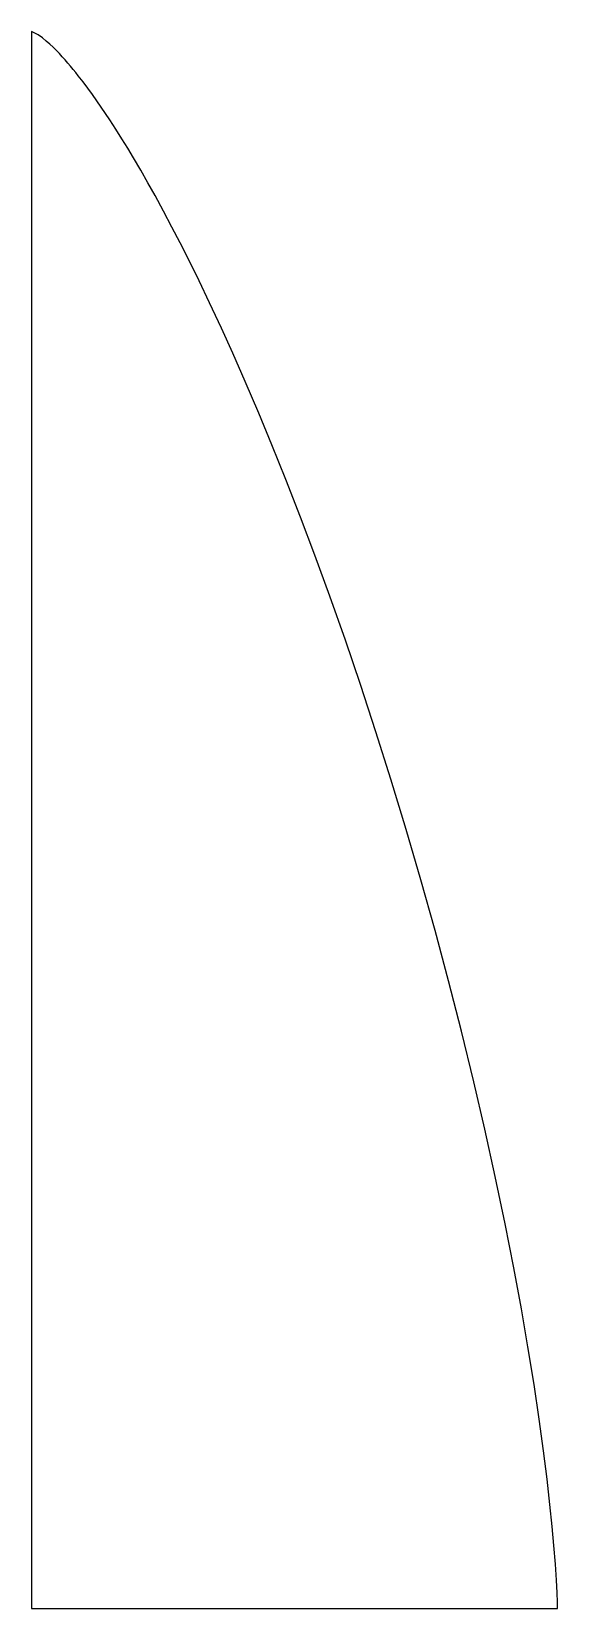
# Model space of a CAD drawing. Header units: metres. Extents: x 0 to 30, y 0 to 90.
import ezdxf

# ---------------------------------------------------------------- set-up
doc = ezdxf.new("R2010")
doc.units = ezdxf.units.M

msp = doc.modelspace()

# ---------------------------------------------------------------- linework, layer by layer
for p, q in [((0.369553, 89.82), (0, 90)), ((0, 90), (0, 0)), ((0.621338, 89.64), (0.369553, 89.82)), ((0.841904, 89.46), (0.621338, 89.64)), ((1.04433, 89.28), (0.841904, 89.46)), ((1.23421, 89.1), (1.04433, 89.28)), ((1.41464, 88.92), (1.23421, 89.1)), ((1.58754, 88.74), (1.41464, 88.92)), ((1.75423, 88.56), (1.58754, 88.74)), ((1.91566, 88.38), (1.75423, 88.56)), ((2.07256, 88.2), (1.91566, 88.38)), ((2.22545, 88.02), (2.07256, 88.2)), ((2.3748, 87.84), (2.22545, 88.02)), ((2.52097, 87.66), (2.3748, 87.84)), ((2.66423, 87.48), (2.52097, 87.66)), ((2.94307, 87.12), (2.66423, 87.48)), ((3.21291, 86.76), (2.94307, 87.12)), ((3.47496, 86.4), (3.21291, 86.76)), ((3.73015, 86.04), (3.47496, 86.4)), ((3.97922, 85.68), (3.73015, 86.04)), ((4.22279, 85.32), (3.97922, 85.68)), ((4.46138, 84.96), (4.22279, 85.32)), ((4.81078, 84.42), (4.46138, 84.96)), ((5.15103, 83.88), (4.81078, 84.42)), ((5.48311, 83.34), (5.15103, 83.88)), ((5.80775, 82.8), (5.48311, 83.34)), ((6.23019, 82.08), (5.80775, 82.8)), ((6.64183, 81.36), (6.23019, 82.08)), ((7.04372, 80.64), (6.64183, 81.36)), ((7.53362, 79.74), (7.04372, 80.64)), ((8.01096, 78.84), (7.53362, 79.74)), ((8.47685, 77.94), (8.01096, 78.84)), ((9.02213, 76.86), (8.47685, 77.94)), ((9.55362, 75.78), (9.02213, 76.86)), ((10.1577, 74.52), (9.55362, 75.78)), ((10.8289, 73.08), (10.1577, 74.52)), ((11.4813, 71.64), (10.8289, 73.08)), ((12.1946, 70.02), (11.4813, 71.64)), ((12.9636, 68.22), (12.1946, 70.02)), ((13.7096, 66.42), (12.9636, 68.22)), ((14.5056, 64.44), (13.7096, 66.42)), ((15.3466, 62.28), (14.5056, 64.44)), ((16.1608, 60.12), (15.3466, 62.28)), ((17.0145, 57.78), (16.1608, 60.12)), ((17.9027, 55.26), (17.0145, 57.78)), ((18.76, 52.74), (17.9027, 55.26)), ((19.6459, 50.04), (18.76, 52.74)), ((20.4993, 47.34), (19.6459, 50.04)), ((21.3746, 44.46), (20.4993, 47.34)), ((22.2149, 41.58), (21.3746, 44.46)), ((23.0207, 38.7), (22.2149, 41.58)), ((23.7922, 35.82), (23.0207, 38.7)), ((24.5294, 32.94), (23.7922, 35.82)), ((25.2323, 30.06), (24.5294, 32.94)), ((25.8594, 27.36), (25.2323, 30.06)), ((26.455, 24.66), (25.8594, 27.36)), ((27.0181, 21.96), (26.455, 24.66)), ((27.5132, 19.44), (27.0181, 21.96)), ((27.9453, 17.1), (27.5132, 19.44)), ((28.3191, 14.94), (27.9453, 17.1)), ((28.6674, 12.78), (28.3191, 14.94)), ((28.9625, 10.8), (28.6674, 12.78)), ((29.2089, 9), (28.9625, 10.8)), ((29.4112, 7.37999), (29.2089, 9)), ((29.5738, 5.93999), (29.4112, 7.37999)), ((29.7013, 4.67999), (29.5738, 5.93999)), ((29.798, 3.59999), (29.7013, 4.67999)), ((29.8815, 2.51999), (29.798, 3.59999)), ((29.9388, 1.62), (29.8815, 2.51999)), ((29.9746, 0.899994), (29.9388, 1.62)), ((0, 0), (30, 0)), ((29.9936, 0.359985), (29.9746, 0.899994)), ((30, 0), (29.9936, 0.359985))]:
    msp.add_line(p, q)

doc.saveas('drawing.dxf')
